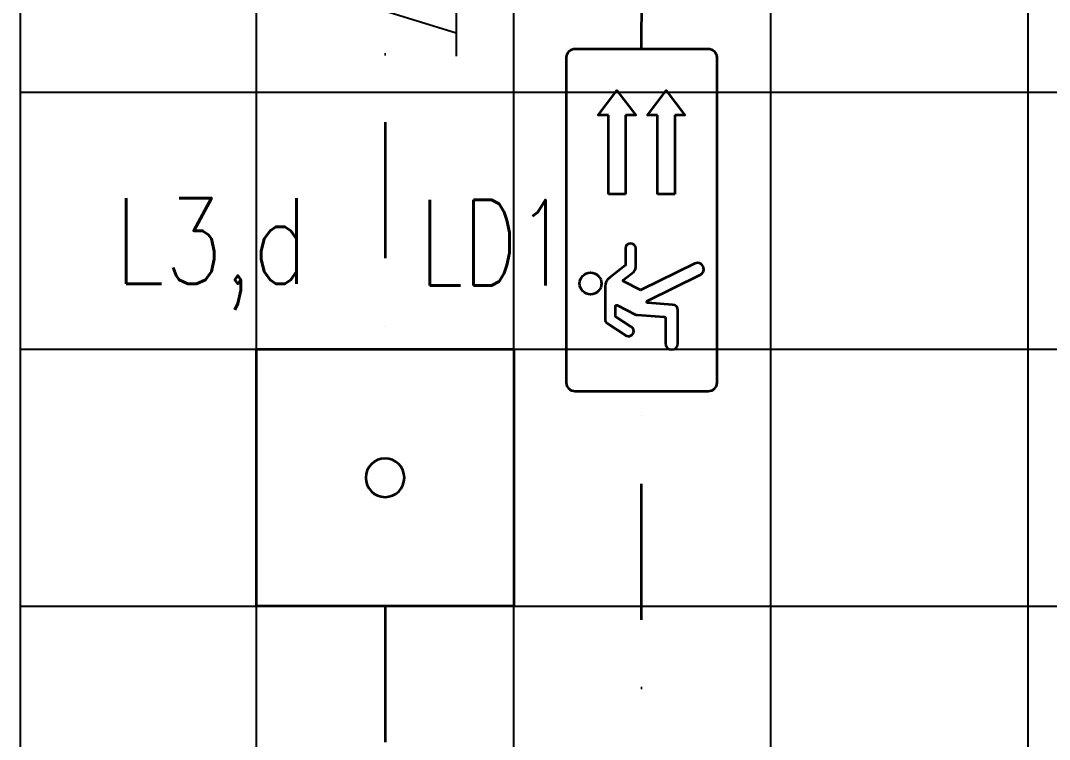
# Model space of a CAD drawing. Header units: inches. Extents: x -12418 to 57169, y -29325 to 19878.
# Drawn here: x 36050 to 38450, y -8711 to -7033 of the extents above; entities that cross this region are included whole.
import ezdxf
from ezdxf.enums import TextEntityAlignment as Align

# ---------------------------------------------------------------- set-up
doc = ezdxf.new("R2010")
doc.units = ezdxf.units.IN
doc.header["$LTSCALE"] = 25
doc.header["$MEASUREMENT"] = 0
doc.linetypes.add('DASHDOT', pattern=[25.4, 12.7, -6.35, 0, -6.35])
doc.layers.get('0').update_dxf_attribs({"color": 8})
doc.layers.add('00-Ground Floor$0$False Ceiling', color=251, linetype='Continuous')
for name, color, linetype, lineweight in [('00-Ground Floor$0$Walls', 251, 'Continuous', 5), ('E-LITE-CIRC', 6, 'Continuous', 25), ('E-LITE-CIRC-NUMB', 6, 'Continuous', 25), ('E-LITE-CLNG', 150, 'Continuous', 35), ('E-LITE-CLNG-CNDT', 6, 'DASHDOT', 35), ('E-LITE-CTRL', 6, 'Continuous', 25), ('E-LITE-EXIT-CLNG @ 100', 3, 'Continuous', 35), ('E-LITE-EXIT-CTRL', 6, 'Continuous', 25), ('E-LITE-EXIT-IDEN', 6, 'Continuous', 25), ('E-LITE-IDEN', 6, 'Continuous', 25), ('E-POWR-WIRE', 6, 'Continuous', 25), ('E-POWR-WIRE @ 100', 6, 'Continuous', 25), ('E-POWR-WIRE @ 20', 6, 'Continuous', 25), ('E-POWR-WIRE @ 50', 6, 'Continuous', 25)]:
    doc.layers.add(name, color=color, linetype=linetype, lineweight=lineweight)
doc.styles.add('DC_Simplex', font='SIMPLEX.shx', dxfattribs={"width": 0.7})

# ---------------------------------------------------------------- blocks, each defined once
blk = doc.blocks.new('00-Ground Floor$0$A$Ce9e1c4c3')
at = {"layer": '00-Ground Floor$0$False Ceiling', "color": 254}
blk.add_line((-63950.5, -12867.4, 0), (-63950.5, -2747.4, 0), dxfattribs=at)
at = {"layer": '00-Ground Floor$0$False Ceiling', "color": 254, "linetype": 'Continuous'}
for p, q in [((-63400, -12867.4), (-63400, -2747.4)), ((-62800, -12867.4), (-62800, -2747.4)), ((-62200, -12867.4), (-62200, -2747.4)), ((-61600, -12867.4), (-61600, -6947.4)), ((-63950.5, -7200), (-53517.1, -7200)), ((-63950.5, -7800), (-53517.1, -7800)), ((-63950.5, -8400), (-53517.1, -8400))]:
    blk.add_line(p, q, dxfattribs=at)
blk = doc.blocks.new('00-Ground Floor')
at = {"layer": '00-Ground Floor$0$Walls'}
blk.add_line((36049.5, -2747.4, 0), (36049.5, -12867.4, 0), dxfattribs=at)
at = {"layer": '00-Ground Floor$0$False Ceiling', "color": 254}
blk.add_blockref('00-Ground Floor$0$A$Ce9e1c4c3', (100000, 0), dxfattribs=at)
blk = doc.blocks.new('*U21')
blk.add_lwpolyline([(-300, 300), (-300, -300), (300, -300), (300, 300)], close=True)
blk.add_circle((0, 0), 45)
at = {"layer": 'E-LITE-CIRC-NUMB', "style": 'DC_Simplex', "width": 0.7, "flags": 8}
blk.add_attdef('CIRCUIT', text='', height=200, rotation=0, dxfattribs=at).set_placement((-473.9, 300), align=Align.RIGHT)
at = {"layer": 'E-LITE-CTRL', "style": 'DC_Simplex', "width": 0.7, "flags": 8}
blk.add_attdef('CONTROL', (1118.9, -935), '', height=200, rotation=360, dxfattribs=at)
at = {"layer": 'E-LITE-IDEN', "style": 'DC_Simplex', "width": 0.7, "flags": 8}
blk.add_attdef('TYPE', (-80, 448.6), '', height=200, rotation=360, dxfattribs=at)
blk = doc.blocks.new('*U22')
at = {"color": 9}
for p, q in [((0.946, 0.632), (0.946, 2.475)), ((1.346, 2.475), (1.346, 0.632)), ((2.093, 0.632), (2.093, 2.475)), ((2.493, 2.475), (2.493, 0.632)), ((1.346, 0.632), (0.946, 0.632)), ((2.493, 0.632), (2.093, 0.632))]:
    blk.add_line(p, q, dxfattribs=at)
blk.add_lwpolyline([(3.472, 3.828), (3.472, -3.772, -0.414214), (3.272, -3.972), (0.172, -3.972, -0.414214), (-0.028, -3.772), (-0.028, 3.828, -0.414214), (0.172, 4.028), (3.272, 4.028, -0.414214)], format="xyb", close=True)
for points in [[(0.946, 2.475), (0.709, 2.475), (1.146, 3.05), (1.584, 2.475), (1.346, 2.475)], [(2.093, 2.475), (1.856, 2.475), (2.293, 3.05), (2.73, 2.475), (2.493, 2.475)]]:
    blk.add_lwpolyline(points, dxfattribs=at)
blk.add_lwpolyline([(1.48, -2.46), (1.121, -2.23, -0.255575), (1.109, -2.208), (1.109, -1.984, -0.558794), (1.148, -1.96), (1.568, -2.172, 0.100171), (1.614, -2.185), (2.25, -2.228, -0.394397), (2.275, -2.255), (2.275, -2.846, 1), (2.569, -2.846), (2.569, -2.08, 0.394397), (2.445, -1.947), (1.868, -1.907, -0.766279), (1.858, -1.857), (3.09, -1.249, 1), (2.959, -0.986), (1.71, -1.602, -0.235619), (1.686, -1.602), (1.303, -1.408, -0.5506), (1.299, -1.364), (1.538, -1.177, 0.231482), (1.585, -1.082), (1.585, -0.638, 1), (1.344, -0.638), (1.344, -1.01, -0.231482), (1.334, -1.032), (0.968, -1.316, 0.231482), (0.868, -1.519), (0.868, -2.288, 0.255575), (0.924, -2.389), (1.351, -2.663, 1)], format="xyb", close=True, dxfattribs=at)
blk.add_circle((0.529, -1.452), 0.257, dxfattribs=at)
at = {"layer": 'E-LITE-EXIT-CTRL', "style": 'DC_Simplex', "width": 0.7, "flags": 8}
blk.add_attdef('CONTROL', (4.5, -6), '', height=2, rotation=360, dxfattribs=at)
at = {"layer": 'E-LITE-EXIT-IDEN', "style": 'DC_Simplex', "width": 0.7, "flags": 8}
blk.add_attdef('TYPE', (4.5, 0.5), '', height=2, rotation=360, dxfattribs=at)
blk = doc.blocks.new('*U85')
for p, q in [((-1.658, 1.617), (1.663, 0.587)), ((1.663, 0.587), (1.004, 1.389)), ((-1.66, 0.515), (1.66, -0.515)), ((-1.663, -0.587), (1.658, -1.617)), ((1.659, -1.078), (1.657, -2.157))]:
    blk.add_line(p, q)
at = {"const_width": 0.414}
blk.add_lwpolyline([(1.278, -0.19, 1), (1.277, -0.604, 1)], format="xyb", close=True, dxfattribs=at)
blk = doc.blocks.new('*U787')
at = {"layer": 'E-POWR-WIRE @ 100', "xscale": 100, "yscale": 100, "zscale": 100}
blk.add_blockref('*U85', (36900, -6900), dxfattribs=at)
at = {"layer": 'E-POWR-WIRE @ 20', "xscale": 20, "yscale": 20, "zscale": 20}
blk.add_blockref('*U85', (36900, -6900), dxfattribs=at)
at = {"layer": 'E-POWR-WIRE @ 50', "xscale": 50, "yscale": 50, "zscale": 50}
blk.add_blockref('*U85', (36900, -6900), dxfattribs=at)

msp = doc.modelspace()

# ---------------------------------------------------------------- linework, layer by layer
at = {"layer": 'E-LITE-CLNG-CNDT', "color": 1}
for points in [[(37498.6, -7098.6), (37499.9, -5233.6, 0.344291), (37443.1, -5160.8), (37200, -5100)], [(37200, -10500), (37449.7, -10407.3, 0.31353), (37498.6, -10337), (37498.6, -7898.6)]]:
    msp.add_lwpolyline(points, format="xyb", dxfattribs=at)
at = {"layer": 'E-LITE-CLNG-CNDT'}
for points in [[(36900, -6000), (36900, -7800)], [(36900, -8400), (36900, -9600)]]:
    msp.add_lwpolyline(points, dxfattribs=at)

# ---------------------------------------------------------------- block references
at = {"layer": 'E-LITE-CLNG'}
ref = msp.add_blockref('*U21', (36900, -8100), dxfattribs=dict(at, xscale=-1))
ref.add_attrib('TYPE', 'LD1', (36980, -7651.4), dxfattribs={"layer": 'E-LITE-IDEN', "height": 200, "rotation": 0, "style": 'DC_Simplex', "width": 0.7, "flags": 8})
at = {"layer": 'E-LITE-CLNG-CNDT'}
msp.add_blockref('00-Ground Floor', (0, 0), dxfattribs=at)
at = {"layer": 'E-LITE-EXIT-CLNG @ 100', "xscale": 100, "yscale": 100, "zscale": 100}
msp.add_blockref('*U22', (37326.4, -7501.4), dxfattribs=at)
at = {"layer": 'E-POWR-WIRE'}
msp.add_blockref('*U787', (0, 0), dxfattribs=at)

# ---------------------------------------------------------------- texts
at = {"layer": 'E-LITE-CIRC', "style": 'DC_Simplex', "width": 0.8}
msp.add_text('L3,d', height=200, rotation=0, dxfattribs=at).set_placement((36268.3, -7647.3))

doc.saveas('drawing.dxf')
